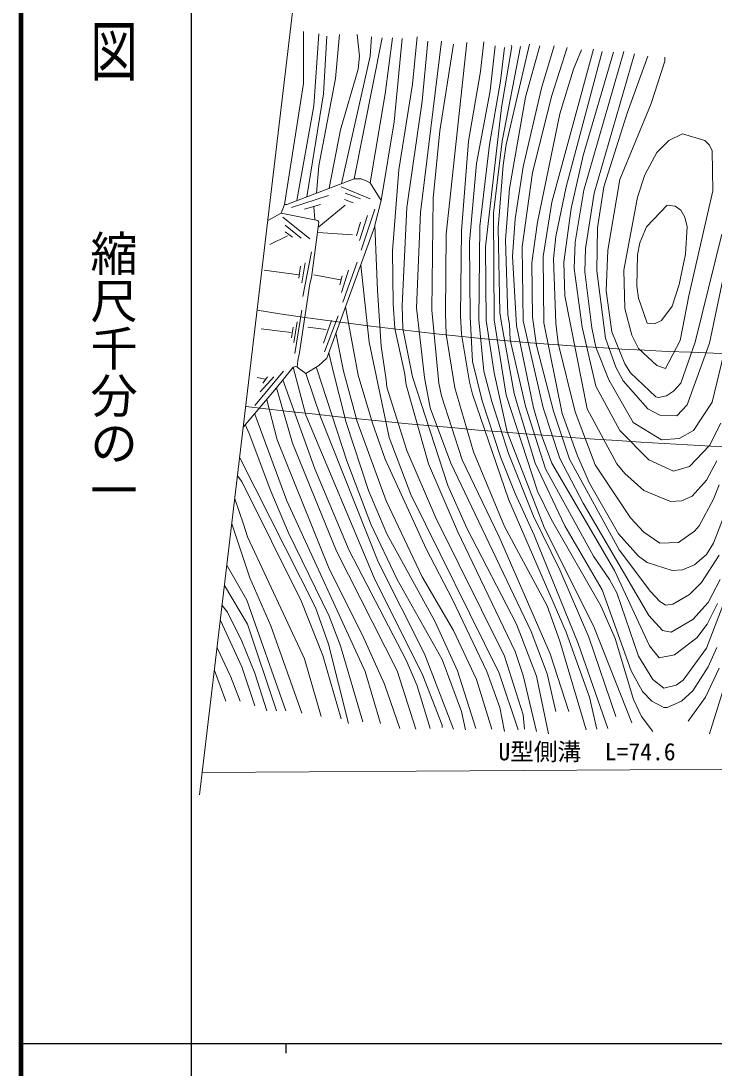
# Model space of a CAD drawing. Units: millimetres, scale not verified. Extents: x 40000 to 680000, y 20000 to 380000.
# Drawn here: x 40000 to 113268, y 202409 to 313073 of the extents above; entities that cross this region are included whole.
import ezdxf
from ezdxf.enums import TextEntityAlignment as Align

# ---------------------------------------------------------------- set-up
doc = ezdxf.new("R2010")
doc.units = ezdxf.units.MM
doc.header["$LTSCALE"] = 1000
for name, color, linetype, lineweight in [('M-BGD', 7, 'Continuous', 13), ('M-BMK-SRVR', 3, 'Continuous', 13), ('M-STR-HTXT', 7, 'Continuous', 13), ('M-TTL', 2, 'Continuous', 140), ('M-TTL-BAND', 7, 'Continuous', 25)]:
    doc.layers.add(name, color=color, linetype=linetype, lineweight=lineweight)
doc.styles.add('@ＭＳ ゴシック', font='')
doc.styles.add('ＭＳ ゴシック', font='')
doc.styles.get('@ＭＳ ゴシック').set_extended_font_data('@MS Gothic')
doc.styles.get('ＭＳ ゴシック').set_extended_font_data('MS Gothic')

msp = doc.modelspace()

# ---------------------------------------------------------------- linework, layer by layer
at = {"layer": 'M-BGD'}
for p, q in [((69876, 311969), (69876, 306465)), ((71485, 311715), (70977, 304095)), ((72332, 311461), (71993, 305365)), ((73686, 311630), (73263, 306973)), ((78174, 311291), (75210, 296390)), ((75549, 311630), (75803, 309344)), ((77073, 311376), (76904, 309344)), ((79274, 311291), (78512, 305365)), ((80290, 311207), (79444, 302401)), ((81899, 311376), (81391, 306381)), ((84439, 310953), (82238, 292834)), ((83000, 310953), (82407, 304603)), ((85709, 310614), (84270, 301470)), ((87148, 310783), (84947, 290548)), ((88926, 310868), (88588, 307735)), ((90112, 310445), (89604, 305703)), ((91128, 310275), (90704, 306719)), ((91890, 310360), (90789, 303925)), ((92821, 310360), (90874, 300369)), ((93752, 310614), (91297, 300031)), ((91805, 310529), (91890, 310360)), ((94853, 310445), (93329, 305026)), ((96377, 310445), (95022, 305957)), ((97732, 310275), (96123, 305195)), ((100526, 310106), (96123, 293935)), ((99256, 310021), (98409, 307989)), ((76904, 309344), (73894, 295888)), ((75803, 309344), (75634, 307989)), ((101457, 309852), (97647, 295543)), ((102642, 309767), (99425, 298845)), ((103743, 309852), (99510, 295205)), ((104844, 309598), (100610, 294866)), ((106283, 309344), (104082, 303333)), ((108061, 308836), (106622, 304349)), ((108061, 309259), (108061, 308836)), ((75634, 307989), (73771, 301555)), ((88588, 307735), (87318, 300369)), ((98409, 307989), (96970, 303248)), ((73263, 306973), (71485, 297745)), ((90704, 306719), (89519, 300031)), ((69876, 306465), (67844, 293681)), ((81391, 306381), (79952, 297321)), ((89604, 305703), (88164, 297999)), ((95022, 305957), (93075, 297660)), ((71993, 305365), (70208, 294484)), ((78512, 305365), (76904, 295967)), ((82407, 304603), (80798, 293342)), ((93329, 305026), (91636, 295374)), ((96123, 305195), (94091, 297067)), ((106622, 304349), (103320, 296305)), ((70977, 304095), (69174, 294091)), ((90789, 303925), (89096, 289193)), ((96970, 303248), (94599, 291818)), ((104082, 303333), (101626, 295543)), ((79444, 302401), (78089, 294104)), ((73771, 301555), (72571, 295385)), ((84270, 301470), (83592, 294358)), ((109924, 301131), (108484, 300454)), ((109924, 301131), (112294, 300454)), ((87318, 300369), (86556, 290887)), ((89519, 300031), (88503, 291395)), ((90874, 300369), (89942, 292749)), ((91297, 300031), (90958, 297829)), ((108484, 300454), (107214, 299184)), ((112294, 300454), (112802, 299946)), ((112802, 299946), (113056, 299353)), ((99425, 298845), (98155, 293257)), ((107214, 299184), (105944, 296813)), ((113056, 299353), (113141, 295120)), ((71485, 297745), (71256, 294884)), ((88164, 297999), (87402, 289701)), ((90958, 297829), (90450, 291225)), ((79952, 297321), (79274, 288770)), ((93075, 297660), (92228, 292157)), ((94091, 297067), (92990, 289193)), ((105944, 296813), (105182, 294443)), ((75210, 296390), (68098, 293681)), ((73856, 295543), (76904, 294273)), ((75972, 296390), (75210, 296390)), ((76565, 296136), (75972, 296390)), ((76904, 295967), (76565, 296136)), ((76904, 295967), (78089, 294104)), ((97647, 295543), (96546, 290294)), ((101626, 295543), (100949, 291225)), ((103320, 296305), (102050, 288855)), ((116358, 296136), (112802, 279033)), ((72501, 294612), (68606, 293342)), ((74279, 294866), (75888, 294273)), ((91636, 295374), (91212, 289955)), ((99510, 295205), (98578, 289701)), ((100610, 294866), (99679, 289024)), ((105182, 294443), (103743, 286738)), ((113141, 295120), (110601, 284029)), ((67844, 293681), (67506, 292749)), ((68098, 293681), (67844, 293681)), ((71654, 293681), (69961, 293173)), ((70977, 293427), (71062, 292072)), ((74279, 293596), (71485, 291310)), ((74194, 294189), (75126, 293850)), ((78089, 294104), (77412, 291479)), ((80798, 293342), (80290, 283013)), ((83592, 294358), (83423, 282505)), ((96123, 293935), (95192, 288177)), ((106114, 291310), (108315, 293596)), ((108315, 293596), (109162, 293511)), ((109162, 293511), (109754, 293088)), ((66100, 291983), (67506, 292749)), ((67506, 292749), (71400, 291987)), ((67675, 292326), (70554, 290040)), ((76650, 292495), (75803, 289871)), ((77412, 293173), (75972, 288855)), ((82238, 292834), (81814, 282759)), ((89942, 292749), (90027, 281489)), ((92228, 292157), (91974, 288177)), ((98155, 293257), (97393, 287585)), ((109754, 293088), (110178, 292326)), ((110178, 292326), (110432, 291310)), ((67929, 291479), (69622, 290125)), ((71485, 291818), (70723, 285976)), ((71400, 291987), (71485, 291818)), ((77412, 291395), (72332, 277425)), ((75888, 291818), (75464, 290379)), ((77412, 291479), (77680, 284585)), ((88503, 291395), (88418, 281489)), ((90450, 291225), (90620, 282251)), ((94599, 291818), (94006, 287500)), ((100949, 291225), (100864, 286653)), ((105436, 289617), (106114, 291310)), ((110432, 291310), (110262, 288431)), ((68170, 290366), (66320, 289447)), ((67929, 290802), (68691, 290209)), ((71400, 290717), (75041, 290463)), ((84947, 290548), (84862, 282166)), ((86556, 290887), (86471, 281912)), ((91212, 289955), (91466, 281997)), ((96546, 290294), (96292, 287923)), ((114072, 290548), (111278, 279118)), ((87402, 289701), (87487, 281827)), ((89096, 289193), (89180, 281404)), ((92990, 289193), (93078, 281390)), ((98578, 289701), (98494, 286907)), ((99679, 289024), (99594, 286569)), ((102050, 288855), (101880, 284537)), ((105182, 288347), (105436, 289617)), ((70723, 288685), (69792, 283944)), ((79274, 288770), (79359, 283182)), ((91974, 288177), (92398, 280896)), ((95192, 288177), (95279, 281163)), ((96292, 287923), (96546, 281150)), ((105098, 285045), (105182, 288347)), ((110262, 288431), (109585, 285214)), ((65696, 286736), (69368, 286230)), ((69538, 287161), (69368, 285891)), ((70046, 287500), (69707, 285383)), ((74618, 286738), (73890, 284358)), ((75549, 287585), (74025, 283351)), ((75913, 287273), (76819, 279118)), ((94006, 287500), (94090, 281752)), ((97393, 287585), (97478, 284029)), ((98494, 286907), (99340, 280727)), ((100864, 286653), (101796, 279541)), ((103743, 286738), (103828, 282674)), ((70723, 285976), (70554, 285299)), ((73771, 285722), (70977, 286230)), ((73940, 286145), (73726, 285169)), ((99594, 286569), (100356, 280642)), ((70554, 285299), (69453, 278017)), ((77680, 284585), (78089, 278695)), ((101880, 284537), (102473, 280219)), ((105267, 283775), (105098, 285045)), ((109585, 285214), (108823, 282928)), ((97478, 284029), (99848, 272091)), ((106198, 281150), (105267, 283775)), ((110601, 284029), (109670, 279287)), ((69707, 282505), (68945, 277933)), ((74312, 282871), (75634, 275647)), ((79359, 283182), (79528, 280557)), ((80290, 283013), (80375, 280557)), ((81814, 282759), (82661, 275393)), ((83423, 282505), (84185, 274800)), ((90620, 282251), (90789, 281150)), ((103828, 282674), (104590, 279880)), ((108823, 282928), (107722, 281404)), ((69210, 281265), (68854, 279096)), ((71993, 279033), (72840, 281404)), ((73517, 281912), (72078, 278102)), ((84862, 282166), (84947, 279965)), ((86471, 281912), (86556, 279965)), ((87487, 281827), (87741, 277086)), ((88418, 281489), (88926, 276070)), ((89180, 281404), (90027, 275901)), ((90027, 281489), (91297, 273530)), ((90789, 281150), (92144, 273699)), ((91466, 281997), (91636, 280981)), ((93078, 281390), (95192, 272175)), ((94090, 281752), (94514, 278779)), ((95279, 281163), (97224, 271583)), ((96546, 281150), (96800, 279033)), ((106960, 281065), (106198, 281150)), ((107722, 281404), (106960, 281065)), ((65392, 280523), (68549, 280139)), ((68794, 280693), (68613, 279588)), ((70330, 280722), (72277, 280468)), ((73304, 280098), (74110, 276070)), ((79528, 280557), (80460, 276239)), ((80375, 280557), (81391, 275477)), ((91636, 280981), (91720, 279372)), ((92398, 280896), (94176, 272175)), ((99340, 280727), (100780, 274461)), ((100356, 280642), (100780, 278610)), ((102473, 280219), (103828, 276832)), ((76819, 279118), (78936, 269043)), ((84947, 279965), (85878, 274292)), ((86556, 279965), (87402, 274885)), ((91720, 279372), (93329, 272345)), ((96800, 279033), (98578, 271752)), ((101796, 279541), (102896, 276493)), ((104590, 279880), (105267, 278441)), ((109670, 279287), (108146, 276324)), ((109754, 274800), (111278, 279118)), ((110432, 272514), (112802, 279033)), ((69453, 278017), (69284, 277171)), ((72534, 277982), (72924, 276324)), ((78089, 278695), (78597, 275139)), ((94514, 278779), (96292, 271837)), ((100780, 278610), (102134, 275139)), ((107214, 276663), (105267, 278441)), ((113056, 272768), (114496, 278779)), ((69284, 277171), (69199, 276493)), ((71485, 276663), (70130, 275816)), ((71485, 276663), (72332, 277425)), ((87741, 277086), (88757, 272937)), ((103828, 276832), (104420, 275901)), ((108146, 276324), (107214, 276663)), ((67760, 276070), (64712, 272429)), ((68776, 276493), (66998, 274292)), ((69199, 276578), (68776, 276493)), ((68776, 276493), (70130, 271413)), ((69199, 276493), (70130, 275816)), ((70130, 275816), (71654, 271244)), ((74448, 266587), (71231, 276409)), ((72924, 276324), (74364, 270651)), ((74110, 276070), (75549, 270736)), ((75634, 275647), (77158, 270567)), ((80460, 276239), (80565, 275713)), ((80565, 275713), (80714, 274631)), ((88926, 276070), (89773, 272853)), ((90027, 275901), (91382, 269635)), ((102896, 276493), (103658, 275054)), ((104420, 275901), (107130, 273361)), ((64966, 275393), (65812, 275223)), ((66744, 275477), (65304, 273869)), ((66066, 275477), (65558, 274800)), ((67677, 275133), (71062, 265741)), ((78597, 275139), (78682, 274377)), ((80714, 274631), (83084, 266249)), ((81391, 275477), (85116, 263963)), ((82661, 275393), (83254, 272175)), ((84185, 274800), (84439, 273445)), ((87402, 274885), (87741, 273615)), ((100780, 274461), (103320, 269805)), ((102134, 275139), (104700, 270648)), ((103658, 275054), (106283, 272091)), ((108992, 273953), (109754, 274800)), ((66998, 274292), (63512, 270191)), ((66998, 274292), (68691, 268450)), ((78682, 274377), (80798, 267688)), ((84439, 273445), (86640, 266672)), ((85878, 274292), (87826, 267519)), ((87741, 273615), (91551, 262523)), ((91297, 273530), (94599, 263370)), ((92144, 273699), (92567, 272260)), ((107130, 273361), (107384, 273276)), ((107384, 273276), (108230, 273445)), ((108230, 273445), (108992, 273953)), ((65982, 273022), (67082, 268789)), ((88757, 272937), (90704, 267011)), ((89773, 272853), (91551, 267349)), ((92567, 272260), (94345, 266333)), ((95446, 265741), (93329, 272345)), ((109331, 271329), (110432, 272514)), ((111109, 269805), (113056, 272768)), ((64712, 271498), (68098, 262354)), ((70130, 271413), (77327, 254226)), ((71654, 271244), (77750, 255919)), ((83254, 272175), (85455, 266333)), ((94176, 272175), (95022, 269297)), ((95192, 272175), (96970, 266841)), ((96292, 271837), (97986, 266757)), ((97224, 271583), (98832, 267095)), ((98578, 271752), (100695, 266164)), ((99848, 272091), (102981, 266249)), ((106283, 272091), (107553, 271413)), ((107553, 271413), (109331, 271329)), ((64119, 269466), (63709, 270423)), ((74364, 270651), (76734, 263455)), ((75549, 270736), (78597, 262354)), ((78512, 266757), (77158, 270567)), ((104700, 270648), (107722, 268789)), ((112802, 268196), (113988, 270567)), ((66405, 263370), (64119, 269466)), ((78936, 269043), (81222, 263031)), ((91382, 269635), (95361, 259475)), ((95022, 269297), (96123, 266333)), ((103320, 269805), (106368, 266672)), ((107722, 268789), (109585, 268958)), ((109585, 268958), (111109, 269805)), ((67082, 268789), (72586, 255157)), ((68691, 268450), (73348, 257020)), ((110686, 265995), (112802, 268196)), ((63123, 266912), (71146, 251093)), ((82830, 257274), (78512, 266757)), ((80798, 267688), (83846, 260576)), ((87826, 267519), (91128, 259645)), ((90704, 267011), (92228, 263116)), ((91551, 267349), (94176, 260745)), ((96970, 266841), (99425, 262100)), ((97986, 266757), (103235, 257189)), ((98832, 267095), (100102, 264217)), ((71062, 265741), (74702, 257105)), ((76988, 259899), (74448, 266587)), ((83084, 266249), (86132, 259137)), ((85455, 266333), (93922, 248553)), ((86640, 266672), (90535, 258544)), ((94345, 266333), (97478, 259729)), ((100526, 256512), (95446, 265741)), ((96123, 266333), (102727, 254988)), ((100695, 266164), (104420, 260576)), ((102981, 266249), (103828, 265233)), ((106368, 266672), (108992, 265487)), ((108992, 265487), (110686, 265995)), ((112464, 264555), (113564, 266587)), ((62896, 265007), (63357, 264386)), ((103828, 265233), (105860, 263455)), ((110940, 262862), (112464, 264555)), ((63357, 264386), (69622, 251771)), ((76734, 263455), (78682, 258883)), ((85116, 263963), (87148, 259475)), ((100102, 264217), (103150, 258883)), ((105860, 263455), (108654, 262269)), ((113226, 262523), (113818, 264047)), ((62607, 262575), (63526, 259899)), ((66405, 263370), (68268, 258967)), ((68098, 262354), (76396, 244320)), ((78597, 262354), (82407, 254311)), ((81222, 263031), (90535, 244151)), ((91551, 262523), (97647, 248469)), ((92228, 263116), (94260, 258713)), ((94599, 263370), (96038, 260407)), ((108654, 262269), (109839, 262354)), ((109839, 262354), (110940, 262862)), ((111702, 259729), (113226, 262523)), ((99425, 262100), (106368, 250247)), ((83846, 260576), (91128, 245929)), ((94176, 260745), (96970, 255073)), ((96038, 260407), (101288, 251263)), ((104420, 260576), (105860, 259052)), ((113226, 257867), (114411, 260999)), ((62294, 259937), (64204, 254226)), ((63526, 259899), (63950, 258544)), ((68268, 258967), (72586, 250162)), ((79782, 254057), (76988, 259899)), ((86132, 259137), (92228, 246437)), ((87148, 259475), (92398, 249315)), ((91128, 259645), (95615, 251263)), ((95361, 259475), (100526, 249146)), ((97478, 259729), (101457, 252956)), ((105860, 259052), (107553, 257867)), ((109500, 257951), (111194, 259137)), ((111194, 259137), (111702, 259729)), ((63950, 258544), (69961, 245675)), ((78682, 258883), (83762, 249654)), ((90535, 258544), (95954, 246183)), ((94260, 258713), (98917, 247283)), ((103150, 258883), (105267, 256512)), ((107553, 257867), (109500, 257951)), ((112464, 256681), (113226, 257867)), ((73348, 257020), (79782, 244405)), ((74702, 257105), (80714, 245505)), ((85624, 251940), (82830, 257274)), ((103235, 257189), (106537, 252787)), ((77750, 255919), (82661, 246183)), ((102219, 254057), (100526, 256512)), ((105267, 256512), (106198, 255835)), ((106198, 255835), (108823, 254988)), ((111194, 255581), (112464, 256681)), ((111956, 253718), (113818, 256597)), ((61772, 255543), (63865, 251855)), ((72586, 255157), (76057, 248215)), ((96970, 255073), (100018, 247961)), ((102727, 254988), (106452, 247029)), ((108823, 254988), (109924, 255073)), ((109924, 255073), (111194, 255581)), ((64204, 254226), (66405, 249146)), ((77327, 254226), (82492, 243897)), ((84524, 245590), (79782, 254057)), ((82407, 254311), (85709, 248638)), ((102981, 252617), (102219, 254057)), ((110686, 252448), (111956, 253718)), ((112633, 251601), (113903, 254057)), ((61518, 253401), (63950, 249315)), ((101457, 252956), (104505, 244405)), ((105267, 245929), (102981, 252617)), ((106537, 252787), (107541, 251700)), ((108908, 251432), (110686, 252448)), ((114834, 252956), (112464, 246775)), ((61833, 250585), (61267, 251293)), ((63865, 251855), (68014, 240171)), ((69622, 251771), (71908, 246013)), ((89265, 244320), (85624, 251940)), ((95615, 251263), (96970, 247537)), ((101288, 251263), (102812, 247791)), ((107541, 251700), (107892, 251517)), ((107892, 251517), (108146, 251347)), ((108146, 251347), (108908, 251432)), ((111024, 249823), (112633, 251601)), ((112548, 249315), (113649, 251517)), ((63357, 247537), (61833, 250585)), ((71146, 251093), (72501, 247199)), ((72586, 250162), (73771, 247029)), ((106368, 250247), (107807, 248638)), ((61081, 249722), (63357, 244828)), ((63950, 249315), (66998, 240171)), ((66405, 249146), (69707, 239917)), ((83762, 249654), (86132, 244405)), ((92398, 249315), (94514, 243812)), ((100526, 249146), (104590, 238901)), ((108738, 248469), (111024, 249823)), ((111448, 247876), (112548, 249315)), ((76057, 248215), (78428, 242965)), ((85709, 248638), (88164, 243473)), ((93922, 248553), (95615, 244066)), ((97647, 248469), (100102, 241611)), ((100018, 247961), (102896, 239579)), ((107807, 248638), (108738, 248469)), ((60736, 246818), (62087, 243981)), ((64712, 244151), (63357, 247537)), ((72501, 247199), (74618, 238817)), ((73771, 247029), (76142, 238986)), ((96970, 247537), (99764, 238139)), ((98917, 247283), (102050, 238309)), ((102812, 247791), (104759, 241357)), ((106452, 247029), (107468, 245759)), ((109077, 246098), (111448, 247876)), ((112633, 244828), (113564, 246860)), ((115935, 247876), (112802, 237716)), ((69961, 245675), (71739, 239579)), ((71908, 246013), (73856, 239325)), ((82661, 246183), (85709, 238224)), ((91128, 245929), (93075, 239748)), ((92228, 246437), (93075, 243897)), ((95954, 246183), (97901, 240087)), ((106791, 243473), (105267, 245929)), ((107468, 245759), (109077, 246098)), ((112464, 246775), (110008, 243389)), ((63357, 244828), (64712, 240679)), ((80714, 245505), (81899, 242796)), ((86556, 240087), (84524, 245590)), ((111024, 242288), (112633, 244828)), ((113818, 244659), (112379, 241611)), ((60451, 244421), (61664, 241187)), ((62087, 243981), (62147, 243813)), ((62147, 243813), (63163, 241188)), ((65982, 240171), (64712, 244151)), ((76396, 244320), (78004, 238817)), ((79782, 244405), (81730, 238224)), ((82492, 243897), (84524, 238647)), ((86132, 244405), (88080, 238309)), ((88164, 243473), (89773, 238224)), ((90620, 240510), (89265, 244320)), ((90535, 244151), (92567, 238139)), ((93075, 243897), (94514, 237970)), ((94514, 243812), (95784, 237716)), ((95615, 244066), (96546, 240087)), ((104505, 244405), (105690, 242203)), ((107976, 242542), (106791, 243473)), ((78428, 242965), (80036, 238309)), ((81899, 242796), (83254, 238309)), ((109246, 242881), (107976, 242542)), ((110008, 243389), (109246, 242881)), ((100102, 241611), (100864, 238224)), ((104759, 241357), (105606, 239579)), ((105690, 242203), (106706, 241187)), ((109839, 241187), (111024, 242288)), ((112379, 241611), (110516, 239071)), ((91128, 237970), (90620, 240510)), ((106706, 241187), (107976, 240510)), ((107976, 240510), (108315, 240510)), ((108315, 240510), (109839, 241187)), ((86979, 238139), (86556, 240087)), ((93075, 239748), (93244, 238224)), ((105606, 239579), (106791, 237970)), ((84524, 238647), (84524, 238393))]:
    msp.add_line(p, q, dxfattribs=at)
for centre, radius, start, end in [((125935, 672164), 394401, 261.10842, 272.37317), ((155000, 1050133), 783137, 263.30992, 269.08689)]:
    msp.add_arc(centre, radius, start, end, dxfattribs=at)
at = {"layer": 'M-BMK-SRVR'}
msp.add_line((58890, 231281), (72416, 345158), dxfattribs=at)
at = {"layer": 'M-STR-HTXT'}
msp.add_line((140488, 234160), (59172, 233652), dxfattribs=at)
at = {"layer": 'M-TTL'}
msp.add_line((40000, 380000), (40000, 20000), dxfattribs=at)
at = {"layer": 'M-TTL-BAND'}
for p, q in [((58000, 370000), (58000, 20000)), ((40000, 205000), (579000, 205000)), ((68000, 205000), (68000, 204000))]:
    msp.add_line(p, q, dxfattribs=at)

# ---------------------------------------------------------------- texts
at = {"layer": 'M-STR-HTXT', "style": 'ＭＳ ゴシック'}
msp.add_text('U型側溝\u3000L=74.6', height=1833, dxfattribs=at).set_placement((90473, 234379), align=Align.BOTTOM_LEFT)
at = {"layer": 'M-TTL-BAND', "style": '@ＭＳ ゴシック', "width": 1.4}
msp.add_text('平  面  図', height=3666, rotation=270, dxfattribs=at).set_placement((49777, 306475), align=Align.MIDDLE_RIGHT)
at = {"layer": 'M-TTL-BAND', "style": '@ＭＳ ゴシック'}
msp.add_text('縮尺千分の一', height=3666, rotation=270, dxfattribs=at).set_placement((49777, 261030), align=Align.MIDDLE_RIGHT)

doc.saveas('drawing.dxf')
